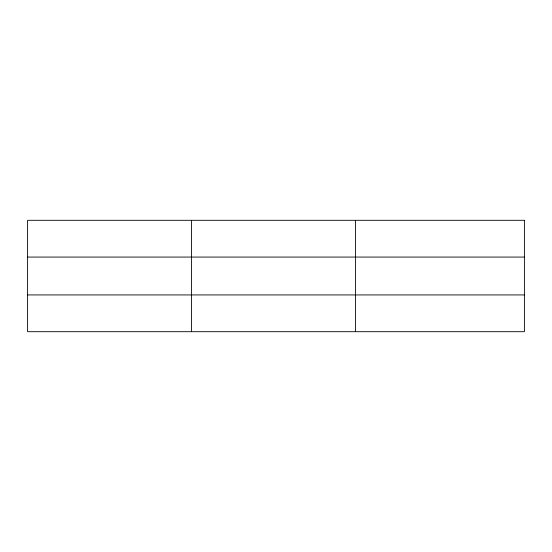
<?xml version="1.0" encoding="UTF-8"?>
<svg xmlns="http://www.w3.org/2000/svg" width="552" height="552" viewBox="0 0 552 552"><rect width="100%" height="100%" fill="white"/><g stroke="black" fill="none" stroke-linecap="round" stroke-linejoin="round"><path stroke-width="0.83" d="M355.488 331.697L355.488 220.303M27.6 257.066L524.4 257.066M27.6 294.934L524.4 294.934M191.544 220.303L191.544 331.697M524.4 220.303L524.4 331.697L27.6 331.697L27.6 220.303L524.4 220.303"/></g></svg>
